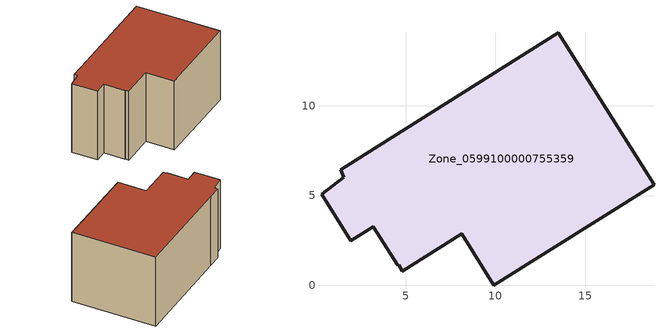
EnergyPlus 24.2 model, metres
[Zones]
Zone_0599100000755359
 floor ground (C_G): 1.37,6.44 2.74,7.31 13.5,14.08 18.85,5.59 9.92,0 8.13,2.86 4.8,0.78 4.61,1.14 4.55,1.1 3.19,3.26 1.95,2.48 0.31,5.08 1.55,6.03 z0
 wall outside (C_F): 2.74,7.31 1.37,6.44 1.55,6.03 0.31,5.08 1.95,2.48 3.19,3.26 4.55,1.1 4.61,1.14 4.8,0.78 8.13,2.86 9.92,0 18.85,5.59 13.5,14.08 2.74,7.31 z0:8.89
 roof outside (C_R): 4.55,1.1 4.61,1.14 4.8,0.78 8.13,2.86 9.92,0 18.85,5.59 13.5,14.08 2.74,7.31 1.37,6.44 1.55,6.03 0.31,5.08 1.95,2.48 3.19,3.26 z8.89
[BUILDING]
Pand.0599100000755359: North Axis=0; Terrain=City; Loads Convergence Tolerance Value=0.04; Temperature Convergence Tolerance Value=0.4; Solar Distribution=FullExterior; Maximum Number of Warmup Days=25; Minimum Number of Warmup Days=1
[Site:Location]
Rotterdam.The.Hague.AP_ZH_NLD Design_Conditions: Latitude=51.96; Longitude=4.45; Time Zone=1; Elevation=-4.5
[SITE:GROUNDTEMPERATURE:BUILDINGSURFACE]
18, 18, 18, 18, 18, 18, 18, 18, 18, 18, 18, 18
[MATERIAL] Thermal Absorptance=0.9; Solar Absorptance=0.7; Visible Absorptance=0.7
Name | Roughness | Thickness | Conductivity | Density | Specific Heat
G.D.2006-2014 | MediumSmooth | 0.15 | 0.06 | 540 | 1210
F.D.2006-2014 | Rough | 0.3 | 0.12 | 1920 | 840
R.D.2006-2014 | MediumRough | 0.2 | 0.08 | 1500 | 1000
[CONSTRUCTION]
C_G: G.D.2006-2014
C_F: F.D.2006-2014
C_R: R.D.2006-2014
[ZONE]
Zone_0599100000755359: Type=1; Multiplier=1; Ceiling Height=Autocalculate; Volume=Autocalculate; Floor Area=autocalculate; Part of Total Floor Area=Yes
[ZONEINFILTRATION:DESIGNFLOWRATE]
Infil_Zone_0599100000755359: Zone or ZoneList or Space or SpaceList=Zone_0599100000755359; Schedule=AlwaysOn; Design Flow Rate Calculation Method=Flow/Area; Flow Rate per Floor Area=0.0021; Constant Term Coefficient=1; Temperature Term Coefficient=0; Velocity Term Coefficient=0; Velocity Squared Term Coefficient=0
[HVACTEMPLATE:ZONE:IDEALLOADSAIRSYSTEM]
Zone_0599100000755359: Maximum Heating Supply Air Temperature=50; Minimum Cooling Supply Air Temperature=13; Maximum Heating Supply Air Humidity Ratio=0.0156; Minimum Cooling Supply Air Humidity Ratio=0.0077; Heating Limit=NoLimit; Cooling Limit=NoLimit; Dehumidification Control Type=ConstantSensibleHeatRatio; Cooling Sensible Heat Ratio=0.7; Dehumidification Setpoint=60; Humidification Control Type=None; Humidification Setpoint=30; Outdoor Air Method=None; Outdoor Air Flow Rate per Person=0.00944; Outdoor Air Flow Rate per Zone Floor Area=0; Outdoor Air Flow Rate per Zone=0; Demand Controlled Ventilation Type=None; Outdoor Air Economizer Type=NoEconomizer; Heat Recovery Type=None; Sensible Heat Recovery Effectiveness=0.7; Latent Heat Recovery Effectiveness=0.65
[ZONECONTROL:THERMOSTAT]
ThermostatControl_Zone_0599100000755359: Zone or ZoneList=Zone_0599100000755359; Control Type Schedule=DualSetpointControlType; Control 1=Thermostat_Zone_0599100000755359; Temperature Difference Between Cutout And Setpoint=0
[THERMOSTATSETPOINT:DUALSETPOINT]
Thermostat_Zone_0599100000755359: Heating Setpoint Temperature Schedule=HeatingSetpoint_Zone_0599100000755359; Cooling Setpoint Temperature Schedule=CoolingSetpoint_Zone_0599100000755359
[SCHEDULE:COMPACT]
HeatingSetpoint_Zone_0599100000755359: Through: 12/31, For: AllDays, Until: 24:00, 21
CoolingSetpoint_Zone_0599100000755359: Through: 12/31, For: AllDays, Until: 24:00, 24
DualSetpointControlType: Through: 12/31, For: AllDays, Until: 24:00, 4
AlwaysOn: Through: 12/31, For: AllDays, Until: 24:00, 1
